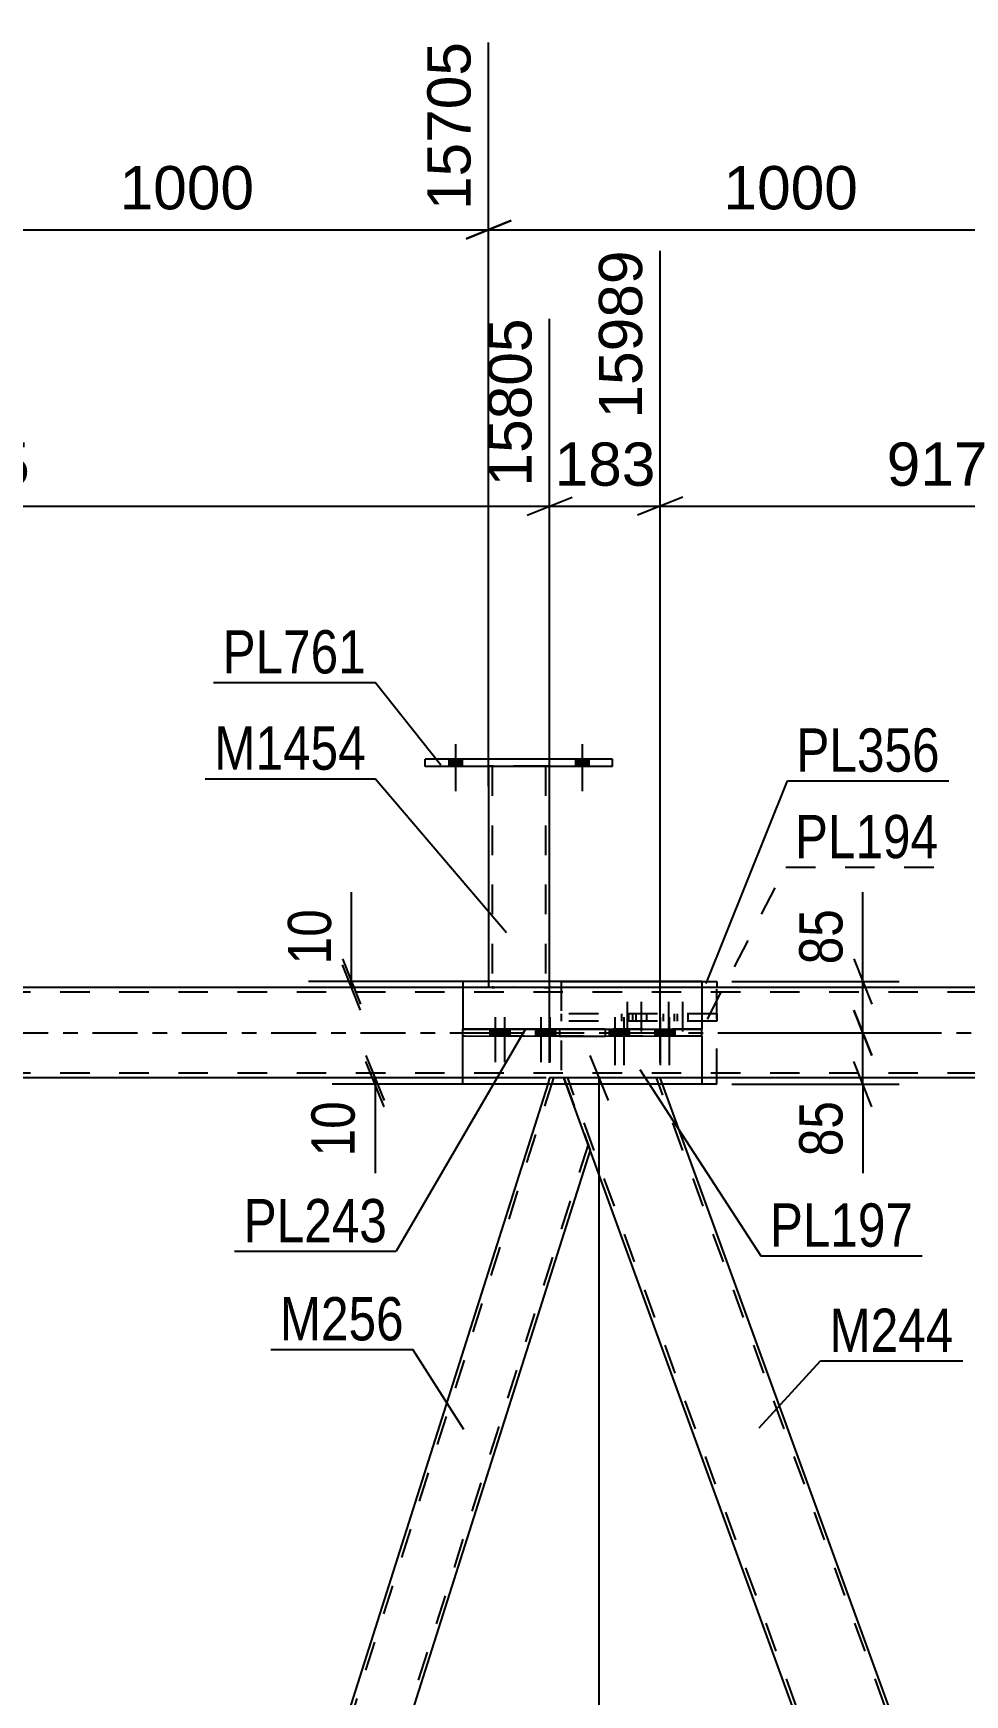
# Model space of a CAD drawing. Header units: millimetres. Extents: x -68 to 773, y -404 to 190.
# Drawn here: x 594.3 to 656, y -43.9 to 66.2 of the extents above; entities that cross this region are included whole.
import ezdxf

# ---------------------------------------------------------------- set-up
doc = ezdxf.new("R2010")
doc.units = ezdxf.units.MM
doc.linetypes.add('DXK_LINE_DOT2', pattern=[3.9198, 1.9599, -1.9599])
doc.linetypes.add('DXK_LINE_DOT3', pattern=[5.9187, 2.979, -0.9799, 0.9799, -0.9799])
doc.styles.add('Arial', font='ARIAL.TTF', dxfattribs={"height": 0.2})
doc.styles.add('Arial Narrow', font='ARIALN.TTF', dxfattribs={"height": 0.2})

# ---------------------------------------------------------------- blocks, each defined once
blk = doc.blocks.new('Part-318892922-4164 - 3449')
at = {"color": 7, "linetype": 'DXK_LINE_DOT2'}
for p, q in [((624.45, 17.65), (624.45, 17.65)), ((624.45, 17.65), (624.45, 17.64)), ((624.45, 17.64), (624.45, 17.65)), ((624.49, 17.65), (624.45, 17.65)), ((624.45, 17.65), (624.49, 17.65)), ((624.59, 17.65), (624.49, 17.65)), ((624.49, 17.65), (624.59, 17.65)), ((624.75, 17.65), (624.59, 17.65)), ((624.59, 17.65), (624.75, 17.65)), ((624.69, 17.65), (624.69, 17.65)), ((624.69, 17.65), (624.69, 3)), ((624.71, 17.65), (624.69, 17.65)), ((624.69, 17.65), (624.71, 17.65)), ((624.76, 17.65), (624.71, 17.65)), ((624.71, 17.65), (624.76, 17.65)), ((628.16, 17.65), (624.75, 17.65)), ((628.16, 17.65), (624.75, 17.65)), ((628.06, 17.65), (624.76, 17.65)), ((624.76, 17.65), (624.84, 17.65)), ((628.14, 17.65), (624.84, 17.65)), ((628.14, 17.65), (628.06, 17.65)), ((628.19, 17.65), (628.14, 17.65)), ((628.14, 17.65), (628.19, 17.65)), ((628.16, 17.65), (628.31, 17.65)), ((628.31, 17.65), (628.16, 17.65)), ((628.21, 17.65), (628.19, 17.65)), ((628.19, 17.65), (628.21, 17.65)), ((628.21, 17.65), (628.21, 17.65)), ((628.21, 17.65), (628.21, 3)), ((628.31, 17.65), (628.42, 17.65)), ((628.42, 17.65), (628.31, 17.65)), ((628.42, 17.65), (628.45, 17.65)), ((628.45, 17.65), (628.42, 17.65)), ((628.45, 17.65), (628.45, 17.65)), ((628.45, 17.65), (628.45, 17.64)), ((628.45, 17.64), (628.45, 17.65)), ((624.45, 3.4), (624.45, 3)), ((628.45, 3.4), (628.45, 3)), ((624.45, 3.01), (624.48, 3.01)), ((624.48, 3), (624.45, 3)), ((624.48, 3.01), (624.59, 3.01)), ((624.59, 3), (624.48, 3)), ((624.59, 3.01), (624.74, 3.01)), ((624.74, 3), (624.59, 3)), ((624.71, 3.01), (624.69, 3.01)), ((624.69, 3), (624.71, 3)), ((624.76, 3.01), (624.71, 3.01)), ((624.71, 3), (624.76, 3)), ((628.15, 3), (624.74, 3.01)), ((628.15, 3), (624.74, 3)), ((628.06, 3), (624.76, 3.01)), ((624.76, 3), (624.84, 3)), ((628.14, 3), (624.84, 3)), ((628.14, 3), (628.06, 3)), ((628.19, 3), (628.14, 3)), ((628.14, 3), (628.19, 3)), ((628.15, 3), (628.31, 3)), ((628.31, 3), (628.15, 3)), ((628.21, 3), (628.19, 3)), ((628.19, 3), (628.21, 3)), ((628.31, 3), (628.41, 3)), ((628.41, 3), (628.31, 3)), ((628.41, 3), (628.45, 3)), ((628.45, 3), (628.41, 3))]:
    blk.add_line(p, q, dxfattribs=at)
at = {"color": 2, "linetype": 'Continuous'}
for p, q in [((624.45, 17.64), (624.45, 3.4)), ((628.45, 17.64), (628.45, 3.4))]:
    blk.add_line(p, q, dxfattribs=at)
blk = doc.blocks.new('Bolt-318892922-4175 - 3449')
at = {"linetype": 'Continuous'}
for points in [[(621.81, 17.64), (622.69, 17.64), (622.69, 18.12), (621.81, 18.12)], [(630.21, 17.64), (631.09, 17.64), (631.09, 18.12), (630.21, 18.12)]]:
    blk.add_hatch(color=1, dxfattribs=at).paths.add_polyline_path(points)
at = {"color": 1, "linetype": 'Continuous'}
for p, q in [((622.25, 19.12), (622.25, 16)), ((630.65, 19.12), (630.65, 16)), ((621.81, 18.12), (621.81, 17.64)), ((622.69, 18.12), (622.69, 17.64)), ((630.21, 18.12), (630.21, 17.64)), ((631.09, 18.12), (631.09, 17.64))]:
    blk.add_line(p, q, dxfattribs=at)
blk = doc.blocks.new('Part-318892922-3630 - 3449')
at = {"color": 2, "linetype": 'Continuous'}
for p, q in [((632.17, 0.24), (622.73, 0.24)), ((622.73, 0.24), (622.73, 0.24)), ((622.73, 0.24), (629.14, 0.23)), ((622.73, -0.24), (622.73, 0.24)), ((629.14, 0.23), (632.17, 0.23)), ((629.14, 0.23), (629.14, -0.25)), ((632.17, 0.23), (638.58, 0.24)), ((632.17, 0.23), (632.17, -0.25)), ((638.58, 0.24), (638.58, 0.24)), ((638.58, -0.24), (638.58, 0.24)), ((629.14, -0.25), (622.73, -0.24)), ((632.17, -0.25), (629.14, -0.25)), ((638.58, -0.24), (632.17, -0.25))]:
    blk.add_line(p, q, dxfattribs=at)
at = {"color": 7, "linetype": 'DXK_LINE_DOT2'}
for p, q in [((622.73, 0.24), (622.73, 0.24)), ((638.58, 0.24), (632.17, 0.24)), ((638.58, 0.24), (638.58, 0.24)), ((638.58, -0.24), (622.73, -0.24))]:
    blk.add_line(p, q, dxfattribs=at)
blk = doc.blocks.new('Bolt-318892922-3889 - 3449')
at = {"linetype": 'Continuous'}
for points in [[(633.16, 0.24), (632.44, 0.24), (632.44, -0.24), (633.16, -0.24)], [(633.76, 0.24), (633.04, 0.24), (633.04, -0.24), (633.76, -0.24)], [(636.18, 0.24), (635.46, 0.24), (635.46, -0.24), (636.18, -0.24)], [(636.78, 0.24), (636.06, 0.24), (636.06, -0.24), (636.78, -0.24)]]:
    blk.add_hatch(color=1, dxfattribs=at).paths.add_polyline_path(points)
at = {"color": 1, "linetype": 'Continuous'}
for p, q in [((632.44, 0.24), (632.44, -0.24)), ((632.8, 1.04), (632.8, -2.16)), ((633.04, 0.24), (633.04, -0.24)), ((633.16, 0.24), (633.16, -0.24)), ((633.4, 1.04), (633.4, -2.16)), ((633.76, 0.24), (633.76, -0.24)), ((635.46, 0.24), (635.46, -0.24)), ((635.82, 1.04), (635.82, -2.16)), ((636.06, 0.24), (636.06, -0.24)), ((636.18, 0.24), (636.18, -0.24)), ((636.42, 1.04), (636.42, -2.16)), ((636.78, 0.24), (636.78, -0.24))]:
    blk.add_line(p, q, dxfattribs=at)
blk = doc.blocks.new('Bolt-318892922-3890 - 3449')
at = {"linetype": 'Continuous'}
for points in [[(625.25, 0.24), (624.53, 0.24), (624.53, -0.24), (625.25, -0.24)], [(625.85, 0.24), (625.13, 0.24), (625.13, -0.24), (625.85, -0.24)], [(628.27, 0.24), (627.55, 0.24), (627.55, -0.24), (628.27, -0.24)], [(628.87, 0.24), (628.15, 0.24), (628.15, -0.24), (628.87, -0.24)]]:
    blk.add_hatch(color=1, dxfattribs=at).paths.add_polyline_path(points)
at = {"color": 1, "linetype": 'Continuous'}
for p, q in [((624.53, 0.24), (624.53, -0.24)), ((624.89, 1.04), (624.89, -1.96)), ((625.13, 0.24), (625.13, -0.24)), ((625.25, 0.24), (625.25, -0.24)), ((625.49, 1.04), (625.49, -1.96)), ((625.85, 0.24), (625.85, -0.24)), ((627.55, 0.24), (627.55, -0.24)), ((627.91, 1.04), (627.91, -1.96)), ((628.15, 0.24), (628.15, -0.24)), ((628.27, 0.24), (628.27, -0.24)), ((628.51, 1.04), (628.51, -1.96)), ((628.87, 0.24), (628.87, -0.24))]:
    blk.add_line(p, q, dxfattribs=at)
blk = doc.blocks.new('Part-318892922-3935 - 3449')
at = {"color": 7, "linetype": 'DXK_LINE_DOT2'}
for p, q in [((672.49, 2.68), (12.26, 2.68)), ((671.89, 3), (27.67, 3)), ((638.58, 3), (622.73, 3)), ((672.49, -2.68), (12.26, -2.68)), ((638.58, -3), (622.73, -3))]:
    blk.add_line(p, q, dxfattribs=at)
at = {"color": 2, "linetype": 'Continuous'}
for p, q in [((622.73, 3), (553.45, 3)), ((668.49, 3), (638.58, 3)), ((622.73, -3), (553.45, -3)), ((668.49, -3), (638.58, -3))]:
    blk.add_line(p, q, dxfattribs=at)
at = {"color": 7, "linetype": 'DXK_LINE_DOT3'}
blk.add_line((12.26, 0), (682.49, 0), dxfattribs=at)
blk = doc.blocks.new('Part-318892922-3951 - 3449')
at = {"color": 2, "linetype": 'Continuous'}
for p, q in [((622.73, 3.4), (622.73, 0.24)), ((638.58, 3.4), (622.73, 3.4)), ((638.58, 3.4), (638.58, 0.24)), ((622.73, -3.4), (622.73, -0.24)), ((638.58, -0.24), (638.58, -3.4)), ((638.58, -3.4), (622.73, -3.4))]:
    blk.add_line(p, q, dxfattribs=at)
at = {"color": 7, "linetype": 'DXK_LINE_DOT2'}
for p, q in [((622.73, -0.24), (622.73, 0.24)), ((638.58, -0.24), (638.58, 0.24))]:
    blk.add_line(p, q, dxfattribs=at)
blk = doc.blocks.new('Part-318892922-3966 - 3449')
at = {"color": 7, "linetype": 'DXK_LINE_DOT2'}
for p, q in [((628.74, -3), (592.4, -117.6)), ((628.49, -3), (628.36, -3.4)), ((629.44, -3), (628.49, -3)), ((629.44, -3), (631.17, -7.77)), ((631.04, -7.4), (594.7, -122))]:
    blk.add_line(p, q, dxfattribs=at)
at = {"color": 2, "linetype": 'Continuous'}
for p, q in [((628.36, -3.4), (592.26, -117.23)), ((631.17, -7.77), (595.08, -121.59))]:
    blk.add_line(p, q, dxfattribs=at)
blk = doc.blocks.new('Bolt-318892922-4010 - 3449')
at = {"linetype": 'Continuous'}
for points in [[(621.81, 17.64), (622.69, 17.64), (622.69, 18.12), (621.81, 18.12)], [(630.21, 17.64), (631.09, 17.64), (631.09, 18.12), (630.21, 18.12)]]:
    blk.add_hatch(color=1, dxfattribs=at).paths.add_polyline_path(points)
at = {"color": 1, "linetype": 'Continuous'}
for p, q in [((622.25, 19.12), (622.25, 16)), ((630.65, 19.12), (630.65, 16)), ((621.81, 18.12), (621.81, 17.64)), ((622.69, 18.12), (622.69, 17.64)), ((630.21, 18.12), (630.21, 17.64)), ((631.09, 18.12), (631.09, 17.64))]:
    blk.add_line(p, q, dxfattribs=at)
blk = doc.blocks.new('Part-318892922-4159 - 3449')
at = {"color": 2, "linetype": 'Continuous'}
for p, q in [((620.25, 17.64), (620.25, 18.12)), ((632.65, 18.12), (620.25, 18.12)), ((632.65, 17.64), (620.25, 17.64)), ((632.65, 17.64), (632.65, 18.12))]:
    blk.add_line(p, q, dxfattribs=at)
blk = doc.blocks.new('Part-318892922-4076 - 3449')
at = {"color": 7, "linetype": 'DXK_LINE_DOT2'}
for p, q in [((635.82, -3), (629.44, -3)), ((629.58, -3.4), (629.44, -3)), ((673, -122), (629.69, -3)), ((678.88, -122), (635.57, -3)), ((635.97, -3.4), (635.82, -3))]:
    blk.add_line(p, q, dxfattribs=at)
at = {"color": 2, "linetype": 'Continuous'}
for p, q in [((672.6, -121.59), (629.58, -3.4)), ((678.99, -121.59), (635.97, -3.4))]:
    blk.add_line(p, q, dxfattribs=at)
blk = doc.blocks.new('Part-318892922-4181 - 3449')
at = {"color": 7, "linetype": 'DXK_LINE_DOT2'}
for p, q in [((639.56, 1.24), (629.26, 1.24)), ((629.26, 1.24), (629.26, 0.76)), ((633.72, 1.24), (633.72, 0.76)), ((639.56, 1.24), (639.56, 0.76)), ((639.56, 0.76), (629.26, 0.76))]:
    blk.add_line(p, q, dxfattribs=at)
blk = doc.blocks.new('Part-318892922-4186 - 3449')
at = {"color": 2, "linetype": 'Continuous'}
for p, q in [((629.26, 3.4), (629.26, 3.4)), ((629.26, 3.4), (639.56, 3.4)), ((639.56, 3.4), (639.56, 3)), ((639.56, -3.4), (639.56, -3)), ((639.56, -3.4), (638.58, -3.4))]:
    blk.add_line(p, q, dxfattribs=at)
at = {"color": 7, "linetype": 'DXK_LINE_DOT2'}
for p, q in [((629.26, 3.4), (629.26, -3.4)), ((629.26, 3.4), (639.56, 3.4)), ((639.56, -3), (639.56, 3)), ((638.58, -3.4), (629.26, -3.4))]:
    blk.add_line(p, q, dxfattribs=at)
blk = doc.blocks.new('Bolt-318892922-4187 - 3449')
at = {"color": 1, "linetype": 'DXK_LINE_DOT2'}
for p, q in [((633.26, 1.24), (633.26, 0.76)), ((633.62, 2.04), (633.62, -0.96)), ((633.98, 1.24), (633.98, 0.76)), ((634.19, 1.24), (634.19, 0.76)), ((634.55, 2.04), (634.55, -0.96)), ((634.91, 1.24), (634.91, 0.76)), ((636.01, 1.24), (636.01, 0.76)), ((636.37, 2.04), (636.37, -0.96)), ((636.73, 1.24), (636.73, 0.76)), ((636.93, 1.24), (636.93, 0.76)), ((637.29, 2.04), (637.29, -0.96)), ((637.65, 1.24), (637.65, 0.76))]:
    blk.add_line(p, q, dxfattribs=at)
blk = doc.blocks.new('StraightDimension-318892922-4911 - 3449')
at = {"color": 7, "linetype": 'Continuous'}
for p, q in [((584.45, 16.33), (584.45, 65.6)), ((624.45, 16.33), (624.45, 65.6)), ((585.95, 53.79), (582.95, 52.59)), ((584.45, 53.19), (624.45, 53.19)), ((622.95, 52.59), (625.95, 53.79))]:
    blk.add_line(p, q, dxfattribs=at)
at = {"color": 0}
blk.add_wipeout([(609.5, 53.94), (609.5, 58.14), (599.4, 58.14), (599.4, 53.94)], dxfattribs=at)
at = {"color": 3, "style": 'Arial'}
blk.add_text('1000', height=2.865, dxfattribs=at).set_placement((600, 54.54))
at = {"color": 0, "linetype": 'Continuous'}
blk.add_wipeout([(623.85, 66.2), (619.65, 66.2), (619.65, 53.89), (623.85, 53.89)], dxfattribs=at)
at = {"color": 3, "linetype": 'Continuous', "style": 'Arial'}
blk.add_text('15705', height=2.865, rotation=90.0002, dxfattribs=at).set_placement((623.25, 54.49))
blk = doc.blocks.new('StraightDimension-318892922-4626 - 3449')
at = {"color": 7, "linetype": 'Continuous'}
for p, q in [((635.82, -2), (635.82, 51.79)), ((628.49, -2), (628.49, 47.29)), ((626.99, 34.28), (629.99, 35.48)), ((637.32, 35.48), (634.32, 34.28)), ((628.49, 34.88), (635.82, 34.88))]:
    blk.add_line(p, q, dxfattribs=at)
at = {"color": 0}
blk.add_wipeout([(636.09, 35.63), (636.09, 39.83), (628.22, 39.83), (628.22, 35.63)], dxfattribs=at)
at = {"color": 3, "style": 'Arial'}
blk.add_text('183', height=2.865, dxfattribs=at).set_placement((628.82, 36.23))
at = {"color": 0, "linetype": 'Continuous'}
blk.add_wipeout([(635.22, 52.39), (631.02, 52.39), (631.02, 40.08), (635.22, 40.08)], dxfattribs=at)
at = {"color": 3, "linetype": 'Continuous', "style": 'Arial'}
blk.add_text('15989', height=2.865, rotation=90.0002, dxfattribs=at).set_placement((634.62, 40.68))
blk = doc.blocks.new('StraightDimension-318892922-19969 - 3449')
at = {"color": 7, "linetype": 'Continuous'}
for p, q in [((616.32, -1.5), (617.52, -4.5)), ((617.52, -4.9), (616.32, -1.9)), ((628.26, -3), (614.07, -3)), ((616.92, -3.4), (616.92, -3)), ((628.26, -3.4), (614.07, -3.4)), ((616.92, -3.4), (616.92, -9.31)), ((616.92, -3.4), (616.92, -9.31))]:
    blk.add_line(p, q, dxfattribs=at)
at = {"color": 0}
blk.add_wipeout([(616.17, -3.93), (611.97, -3.93), (611.97, -8.79), (616.17, -8.79)], dxfattribs=at)
at = {"color": 3, "style": 'Arial Narrow'}
blk.add_text('10', height=2.863, rotation=90.0002, dxfattribs=at).set_placement((615.57, -8.19))
blk = doc.blocks.new('StraightDimension-318892922-19937 - 3449')
at = {"color": 7, "linetype": 'Continuous'}
for p, q in [((649.24, 3.4), (649.24, 9.31)), ((649.24, 3.4), (649.24, 9.31)), ((648.64, 4.9), (649.84, 1.9)), ((640.56, 3.4), (651.64, 3.4)), ((649.24, 0), (649.24, 3.4)), ((649.84, -1.5), (648.64, 1.5)), ((640.56, 0), (651.64, 0))]:
    blk.add_line(p, q, dxfattribs=at)
at = {"color": 0}
blk.add_wipeout([(648.49, 8.78), (644.29, 8.78), (644.29, 3.93), (648.49, 3.93)], dxfattribs=at)
at = {"color": 3, "style": 'Arial Narrow'}
blk.add_text('85', height=2.863, rotation=90.0002, dxfattribs=at).set_placement((647.89, 4.53))
blk = doc.blocks.new('StraightDimension-318892922-20001 - 3449')
at = {"color": 7, "linetype": 'Continuous'}
for p, q in [((615.36, 3.4), (615.36, 9.31)), ((615.36, 3.4), (615.36, 9.31)), ((614.76, 4.9), (615.96, 1.9)), ((615.96, 1.5), (614.76, 4.5)), ((628.26, 3.4), (612.51, 3.4)), ((615.36, 3), (615.36, 3.4)), ((628.26, 3), (612.51, 3))]:
    blk.add_line(p, q, dxfattribs=at)
at = {"color": 0}
blk.add_wipeout([(614.61, 8.78), (610.41, 8.78), (610.41, 3.93), (614.61, 3.93)], dxfattribs=at)
at = {"color": 3, "style": 'Arial Narrow'}
blk.add_text('10', height=2.863, rotation=90.0002, dxfattribs=at).set_placement((614.01, 4.53))
blk = doc.blocks.new('StraightDimension-318892922-4221 - 3449')
at = {"color": 7, "linetype": 'Continuous'}
for p, q in [((632.38, -4.5), (631.18, -1.5)), ((649.76, -3), (628.93, -3)), ((631.78, -122), (631.78, -3))]:
    blk.add_line(p, q, dxfattribs=at)
blk = doc.blocks.new('StraightDimension-318892922-4346 - 3449')
at = {"color": 7, "linetype": 'Continuous'}
for p, q in [((550.69, -2), (550.69, 51.79)), ((628.49, -2), (628.49, 47.29)), ((552.19, 35.48), (549.19, 34.28)), ((626.99, 34.28), (629.99, 35.48)), ((550.69, 34.88), (628.49, 34.88))]:
    blk.add_line(p, q, dxfattribs=at)
at = {"color": 0}
blk.add_wipeout([(594.63, 35.63), (594.63, 39.83), (584.54, 39.83), (584.54, 35.63)], dxfattribs=at)
at = {"color": 3, "style": 'Arial'}
blk.add_text('1945', height=2.865, dxfattribs=at).set_placement((585.14, 36.23))
at = {"color": 0, "linetype": 'Continuous'}
blk.add_wipeout([(627.89, 47.89), (623.69, 47.89), (623.69, 35.58), (627.89, 35.58)], dxfattribs=at)
at = {"color": 3, "linetype": 'Continuous', "style": 'Arial'}
blk.add_text('15805', height=2.865, rotation=90.0002, dxfattribs=at).set_placement((627.29, 36.18))
blk = doc.blocks.new('StraightDimension-318892922-4614 - 3449')
at = {"color": 7, "linetype": 'Continuous'}
for p, q in [((635.82, -2), (635.82, 51.79)), ((672.49, 4), (672.49, 47.29)), ((637.32, 35.48), (634.32, 34.28)), ((670.99, 34.28), (673.99, 35.48)), ((635.82, 34.88), (672.49, 34.88))]:
    blk.add_line(p, q, dxfattribs=at)
at = {"color": 0}
blk.add_wipeout([(658.09, 35.63), (658.09, 39.83), (650.22, 39.83), (650.22, 35.63)], dxfattribs=at)
at = {"color": 3, "style": 'Arial'}
blk.add_text('917', height=2.865, dxfattribs=at).set_placement((650.82, 36.23))
at = {"color": 0, "linetype": 'Continuous'}
blk.add_wipeout([(671.89, 47.89), (667.69, 47.89), (667.69, 35.58), (671.89, 35.58)], dxfattribs=at)
at = {"color": 3, "linetype": 'Continuous', "style": 'Arial'}
blk.add_text('16906', height=2.865, rotation=90.0002, dxfattribs=at).set_placement((671.29, 36.18))
blk = doc.blocks.new('StraightDimension-318892922-4921 - 3449')
at = {"color": 7, "linetype": 'Continuous'}
for p, q in [((624.45, 16.33), (624.45, 65.6)), ((664.46, 18.65), (664.46, 65.6)), ((625.95, 53.79), (622.95, 52.59)), ((624.45, 53.19), (664.46, 53.19)), ((662.96, 52.59), (665.96, 53.79))]:
    blk.add_line(p, q, dxfattribs=at)
at = {"color": 0}
blk.add_wipeout([(649.5, 53.94), (649.5, 58.14), (639.41, 58.14), (639.41, 53.94)], dxfattribs=at)
at = {"color": 3, "style": 'Arial'}
blk.add_text('1000', height=2.865, dxfattribs=at).set_placement((640.01, 54.54))
at = {"color": 0, "linetype": 'Continuous'}
blk.add_wipeout([(663.86, 66.2), (659.66, 66.2), (659.66, 53.89), (663.86, 53.89)], dxfattribs=at)
at = {"color": 3, "linetype": 'Continuous', "style": 'Arial'}
blk.add_text('16705', height=2.865, rotation=90.0002, dxfattribs=at).set_placement((663.26, 54.49))
blk = doc.blocks.new('StraightDimension-318892922-19938 - 3449')
at = {"color": 7, "linetype": 'Continuous'}
for p, q in [((648.64, 1.5), (649.84, -1.5)), ((640.56, 0), (651.64, 0)), ((649.24, -3.4), (649.24, 0)), ((649.84, -4.9), (648.64, -1.9)), ((640.56, -3.4), (651.64, -3.4)), ((649.24, -3.4), (649.24, -9.31)), ((649.24, -3.4), (649.24, -9.31))]:
    blk.add_line(p, q, dxfattribs=at)
at = {"color": 0}
blk.add_wipeout([(648.49, -3.92), (644.29, -3.92), (644.29, -8.78), (648.49, -8.78)], dxfattribs=at)
at = {"color": 3, "style": 'Arial Narrow'}
blk.add_text('85', height=2.863, rotation=90.0002, dxfattribs=at).set_placement((647.89, -8.18))
blk = doc.blocks.new('Mark-318892922-4182 - 3449')
at = {"color": 30, "linetype": 'Continuous'}
for p, q in [((638.87, 3.25), (644.24, 16.69)), ((644.24, 16.69), (654.94, 16.69))]:
    blk.add_line(p, q, dxfattribs=at)
at = {"color": 0}
blk.add_wipeout([(654.34, 17.29), (654.34, 20.29), (644.84, 20.29), (644.84, 17.29)], dxfattribs=at)
blk.add_wipeout([(654.34, 17.29), (654.34, 20.29), (644.84, 20.29), (644.84, 17.29)], dxfattribs=at)
at = {"color": 3, "style": 'Arial Narrow'}
blk.add_text('PL356', height=2.863, dxfattribs=at).set_placement((644.84, 17.29))
blk = doc.blocks.new('Mark-318892922-3626 - 3449')
at = {"color": 30, "linetype": 'Continuous'}
for p in [(626.86, 0.22), (607.62, -14.48)]:
    blk.add_line(p, (618.33, -14.48), dxfattribs=at)
at = {"color": 0}
blk.add_wipeout([(617.73, -13.88), (617.73, -10.88), (608.22, -10.88), (608.22, -13.88)], dxfattribs=at)
blk.add_wipeout([(617.73, -13.88), (617.73, -10.88), (608.22, -10.88), (608.22, -13.88)], dxfattribs=at)
at = {"color": 3, "style": 'Arial Narrow'}
blk.add_text('PL243', height=2.863, dxfattribs=at).set_placement((608.22, -13.88))
blk = doc.blocks.new('Mark-318892922-3962 - 3449')
at = {"color": 30, "linetype": 'Continuous'}
for p in [(610.01, -20.98), (622.81, -26.29)]:
    blk.add_line(p, (619.43, -20.98), dxfattribs=at)
at = {"color": 0}
blk.add_wipeout([(618.83, -20.38), (618.83, -17.38), (610.61, -17.38), (610.61, -20.38)], dxfattribs=at)
blk.add_wipeout([(618.83, -20.38), (618.83, -17.38), (610.61, -17.38), (610.61, -20.38)], dxfattribs=at)
at = {"color": 3, "style": 'Arial Narrow'}
blk.add_text('M256', height=2.863, dxfattribs=at).set_placement((610.61, -20.38))
blk = doc.blocks.new('Mark-318892922-3947 - 3449')
at = {"color": 30, "linetype": 'Continuous'}
for p, q in [((634.47, -2.44), (642.48, -14.77)), ((642.48, -14.77), (653.18, -14.77))]:
    blk.add_line(p, q, dxfattribs=at)
at = {"color": 0}
blk.add_wipeout([(652.58, -14.17), (652.58, -11.17), (643.08, -11.17), (643.08, -14.17)], dxfattribs=at)
blk.add_wipeout([(652.58, -14.17), (652.58, -11.17), (643.08, -11.17), (643.08, -14.17)], dxfattribs=at)
at = {"color": 3, "style": 'Arial Narrow'}
blk.add_text('PL197', height=2.863, dxfattribs=at).set_placement((643.08, -14.17))
blk = doc.blocks.new('Mark-318892922-4160 - 3449')
at = {"color": 30, "linetype": 'Continuous'}
for p in [(605.67, 16.82), (625.63, 6.62)]:
    blk.add_line(p, (616.92, 16.82), dxfattribs=at)
at = {"color": 0}
blk.add_wipeout([(616.32, 17.42), (616.32, 20.42), (606.27, 20.42), (606.27, 17.42)], dxfattribs=at)
blk.add_wipeout([(616.32, 17.42), (616.32, 20.42), (606.27, 20.42), (606.27, 17.42)], dxfattribs=at)
at = {"color": 3, "style": 'Arial Narrow'}
blk.add_text('M1454', height=2.863, dxfattribs=at).set_placement((606.27, 17.42))
blk = doc.blocks.new('Mark-318892922-4072 - 3449')
at = {"color": 30, "linetype": 'Continuous'}
for p, q in [((642.37, -26.17), (646.43, -21.74)), ((646.43, -21.74), (655.86, -21.74))]:
    blk.add_line(p, q, dxfattribs=at)
at = {"color": 0}
blk.add_wipeout([(655.26, -21.14), (655.26, -18.14), (647.03, -18.14), (647.03, -21.14)], dxfattribs=at)
blk.add_wipeout([(655.26, -21.14), (655.26, -18.14), (647.03, -18.14), (647.03, -21.14)], dxfattribs=at)
at = {"color": 3, "style": 'Arial Narrow'}
blk.add_text('M244', height=2.863, dxfattribs=at).set_placement((647.03, -21.14))
blk = doc.blocks.new('Mark-318892922-4155 - 3449')
at = {"color": 30, "linetype": 'Continuous'}
for p in [(606.22, 23.2), (621.27, 17.72)]:
    blk.add_line(p, (616.92, 23.2), dxfattribs=at)
at = {"color": 0}
blk.add_wipeout([(616.32, 23.8), (616.32, 26.8), (606.82, 26.8), (606.82, 23.8)], dxfattribs=at)
blk.add_wipeout([(616.32, 23.8), (616.32, 26.8), (606.82, 26.8), (606.82, 23.8)], dxfattribs=at)
at = {"color": 3, "style": 'Arial Narrow'}
blk.add_text('PL761', height=2.863, dxfattribs=at).set_placement((606.82, 23.8))
blk = doc.blocks.new('Mark-318892922-4177 - 3449')
at = {"color": 30, "linetype": 'DXK_LINE_DOT2'}
for p, q in [((638.94, 0.89), (644.14, 10.96)), ((644.14, 10.96), (654.84, 10.96))]:
    blk.add_line(p, q, dxfattribs=at)
at = {"color": 0}
blk.add_wipeout([(654.24, 11.56), (654.24, 14.56), (644.74, 14.56), (644.74, 11.56)], dxfattribs=at)
blk.add_wipeout([(654.24, 11.56), (654.24, 14.56), (644.74, 14.56), (644.74, 11.56)], dxfattribs=at)
at = {"color": 3, "style": 'Arial Narrow'}
blk.add_text('PL194', height=2.863, dxfattribs=at).set_placement((644.74, 11.56))

msp = doc.modelspace()

# ---------------------------------------------------------------- block references
for name in ['Bolt-318892922-4175 - 3449', 'Bolt-318892922-4010 - 3449', 'Part-318892922-4159 - 3449', 'Part-318892922-4164 - 3449', 'Part-318892922-3951 - 3449', 'Part-318892922-4186 - 3449', 'Part-318892922-3935 - 3449', 'Part-318892922-4181 - 3449', 'Bolt-318892922-4187 - 3449', 'Part-318892922-3630 - 3449', 'Bolt-318892922-3890 - 3449', 'Bolt-318892922-3889 - 3449', 'Part-318892922-3966 - 3449', 'Part-318892922-4076 - 3449']:
    msp.add_blockref(name, (0, 0))

# ---------------------------------------------------------------- next in the draw order: block references
for name in ['StraightDimension-318892922-4911 - 3449', 'StraightDimension-318892922-4626 - 3449', 'StraightDimension-318892922-19937 - 3449', 'Mark-318892922-3962 - 3449']:
    msp.add_blockref(name, (0, 0))

# ---------------------------------------------------------------- next in the draw order: block references
for name in ['StraightDimension-318892922-20001 - 3449', 'StraightDimension-318892922-19969 - 3449']:
    msp.add_blockref(name, (0, 0))

# ---------------------------------------------------------------- next in the draw order: block references
msp.add_blockref('StraightDimension-318892922-4221 - 3449', (0, 0))

# ---------------------------------------------------------------- next in the draw order: block references
for name in ['StraightDimension-318892922-4346 - 3449', 'StraightDimension-318892922-4614 - 3449', 'Mark-318892922-4072 - 3449']:
    msp.add_blockref(name, (0, 0))

# ---------------------------------------------------------------- next in the draw order: block references
for name in ['StraightDimension-318892922-4921 - 3449', 'StraightDimension-318892922-19938 - 3449', 'Mark-318892922-3626 - 3449']:
    msp.add_blockref(name, (0, 0))

# ---------------------------------------------------------------- next in the draw order: block references
for name in ['Mark-318892922-4160 - 3449', 'Mark-318892922-4182 - 3449', 'Mark-318892922-3947 - 3449']:
    msp.add_blockref(name, (0, 0))

# ---------------------------------------------------------------- next in the draw order: block references
for name in ['Mark-318892922-4155 - 3449', 'Mark-318892922-4177 - 3449']:
    msp.add_blockref(name, (0, 0))

doc.saveas('drawing.dxf')
